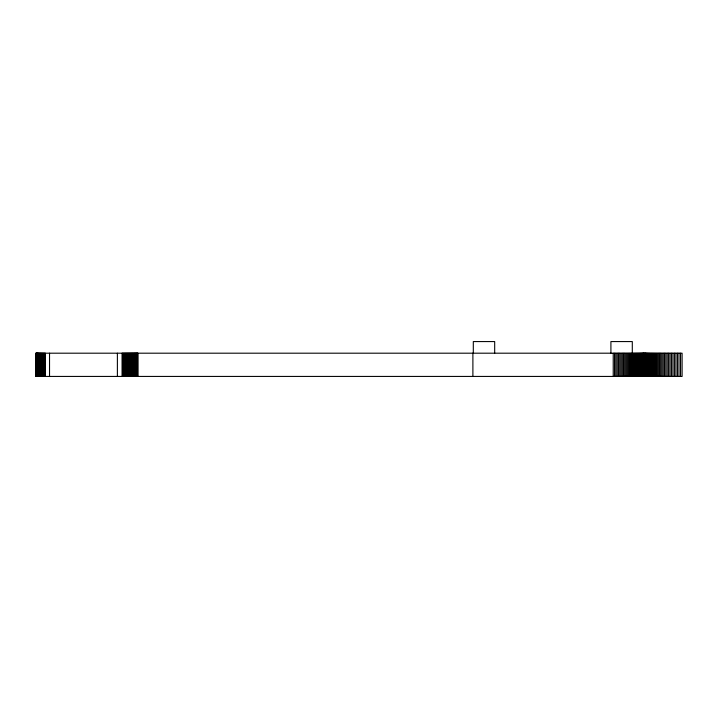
<?xml version="1.0" encoding="UTF-8"?>
<svg xmlns="http://www.w3.org/2000/svg" width="718" height="718" viewBox="0 0 718 718"><rect width="100%" height="100%" fill="white"/><g stroke="black" fill="none" stroke-linecap="round" stroke-linejoin="round"><path stroke-width="1.08" d="M35.909 353.193L682.1 353.193L682.1 376.429L35.909 376.429L35.963 353.193M680.538 353.193L680.538 376.429M678.977 353.193L678.977 376.429M677.442 353.193L677.442 376.429M675.916 353.193L675.916 376.429M674.408 353.193L674.408 376.429M672.919 353.193L672.919 376.429M671.447 353.193L671.447 376.429M670.002 353.193L670.002 376.429M668.584 353.193L668.584 376.429M667.184 353.193L667.184 376.429M665.819 353.193L665.819 376.429M664.473 353.193L664.473 376.429M663.172 353.193L663.172 376.429M661.897 353.193L661.897 376.429M660.65 353.193L660.65 376.429M659.447 353.193L659.447 376.429M658.28 353.193L658.28 376.429M657.149 353.193L657.149 376.429M656.064 353.193L656.064 376.429M655.013 353.193L655.013 376.429M654.008 353.193L654.008 376.429M653.048 353.193L653.048 376.429M652.132 353.193L652.132 376.429M651.262 353.193L651.262 376.429M650.445 353.193L650.445 376.429M649.664 353.193L649.664 376.429M648.937 353.193L648.937 376.429M648.264 353.193L648.264 376.429M647.645 353.193L647.645 376.429M647.071 353.193L647.071 376.429M646.55 353.193L646.55 376.429M646.083 353.193L646.083 376.429M645.67 353.193L645.67 376.429M645.311 353.193L645.311 376.429M645.006 353.193L645.006 376.429M644.755 353.193L644.755 376.429M644.306 353.193L644.306 376.429M643.893 353.193L643.893 376.429M643.66 353.193L643.66 376.429M643.373 353.193L643.373 376.429M643.041 353.193L643.041 376.429M642.655 353.193L642.655 376.429M642.224 353.193L642.224 376.429M641.739 353.193L641.739 376.429M641.21 353.193L641.21 376.429M640.635 353.193L640.635 376.429M640.007 353.193L640.007 376.429M639.343 353.193L639.343 376.429M638.625 353.193L638.625 376.429M637.871 353.193L637.871 376.429M637.063 353.193L637.063 376.429M636.229 353.193L636.229 376.429M635.349 353.193L635.349 376.429M634.434 353.193L634.434 376.429M633.473 353.193L633.473 376.429M632.486 353.193L632.486 376.429M632.298 353.193L632.298 341.571L610.91 341.571L610.91 353.193M631.463 353.193L631.463 376.429M630.404 353.193L630.404 376.429M629.318 353.193L629.318 376.429M628.205 353.193L628.205 376.429M627.056 353.193L627.056 376.429M625.89 353.193L625.89 376.429M624.696 353.193L624.696 376.429M623.484 353.193L623.484 376.429M622.255 353.193L622.255 376.429M620.998 353.193L620.998 376.429M619.733 353.193L619.733 376.429M618.449 353.193L618.449 376.429M617.157 353.193L617.157 376.429M615.856 353.193L615.856 376.429M614.545 353.193L614.545 376.429M613.226 353.193L613.226 376.429M494.684 353.193L494.684 341.571L473.306 341.571L473.306 353.193M472.893 353.193L472.893 376.429M137.928 353.193L137.928 376.429M137.605 353.193L137.605 376.429M137.282 353.193L137.282 376.429M136.941 353.193L136.941 376.429M136.591 353.193L136.591 376.429M136.24 353.193L136.24 376.429M135.873 353.193L135.873 376.429M135.505 353.193L135.505 376.429M135.119 353.193L135.119 376.429M134.733 353.193L134.733 376.429M134.329 353.193L134.329 376.429M133.925 353.193L133.925 376.429M133.512 353.193L133.512 376.429M133.09 353.193L133.09 376.429M132.659 353.193L132.659 376.429M132.229 353.193L132.229 376.429M131.78 353.193L131.78 376.429M131.331 353.193L131.331 376.429M130.873 353.193L130.873 376.429M130.407 353.193L130.407 376.429M129.931 353.193L129.931 376.429M129.446 353.193L129.446 376.429M128.962 353.193L128.962 376.429M128.468 353.193L128.468 376.429M127.966 353.193L127.966 376.429M127.463 353.193L127.463 376.429M126.951 353.193L126.951 376.429M126.431 353.193L126.431 376.429M125.901 353.193L125.901 376.429M125.372 353.193L125.372 376.429M124.833 353.193L124.833 376.429M124.286 353.193L124.286 376.429M123.738 353.193L123.738 376.429M123.191 353.193L123.191 376.429M122.625 353.193L122.625 376.429M122.06 353.193L122.06 376.429M117.384 353.193L117.384 376.429M49.533 353.193L49.533 376.429M45.324 353.193L45.324 376.429M44.785 353.193L44.785 376.429M44.256 353.193L44.256 376.429M43.726 353.193L43.726 376.429M43.206 353.193L43.206 376.429M42.685 353.193L42.685 376.429M42.182 353.193L42.182 376.429M41.689 353.193L41.689 376.429M41.204 353.193L41.204 376.429M40.738 353.193L40.738 376.429M40.289 353.193L40.289 376.429M39.849 353.193L39.849 376.429M39.427 353.193L39.427 376.429M39.023 353.193L39.023 376.429M38.646 353.193L38.646 376.429M38.287 353.193L38.287 376.429M37.946 353.193L37.946 376.429M37.632 353.193L37.632 376.429M37.336 353.193L37.336 376.429M37.076 353.193L37.076 376.429M36.833 353.193L36.833 376.429M36.618 353.193L36.618 376.429M36.43 353.193L36.43 376.429M36.277 353.193L36.25 376.429M36.142 353.193L36.124 376.429"/></g></svg>
